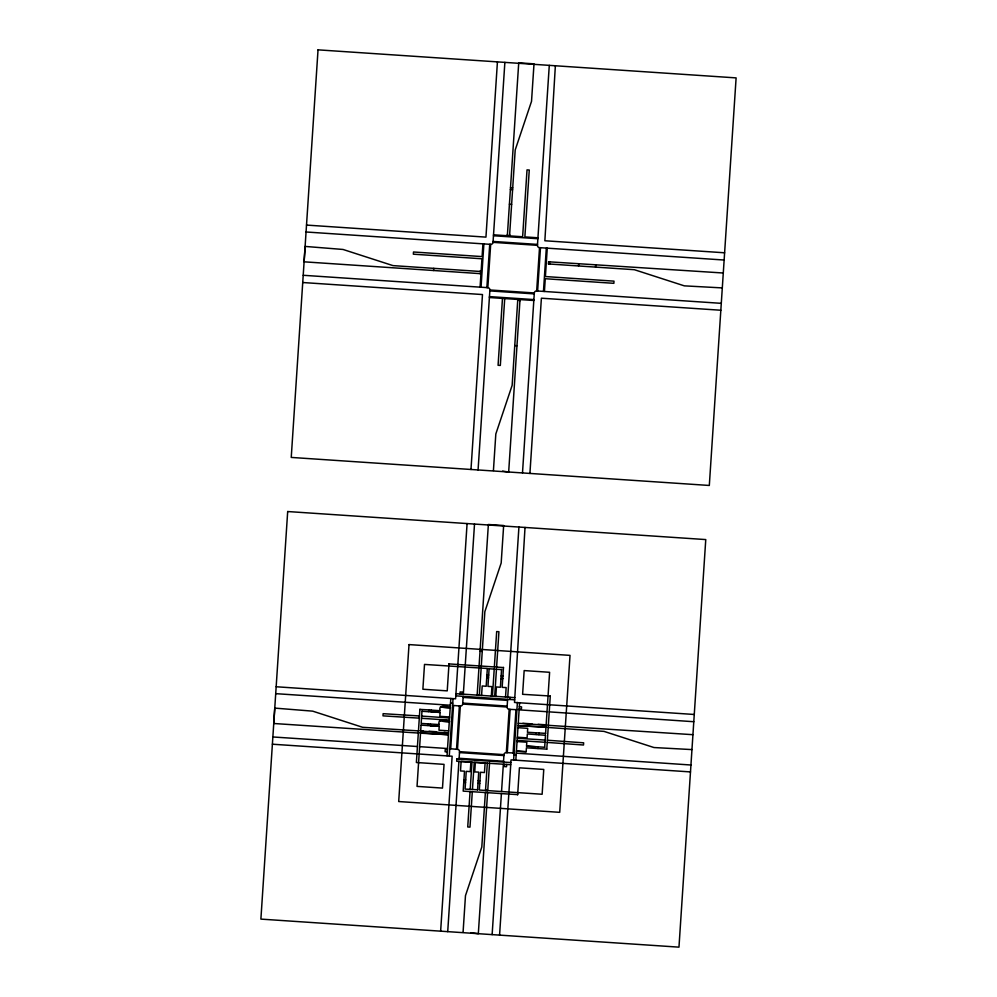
<?xml version="1.0" encoding="UTF-8"?>
<svg xmlns="http://www.w3.org/2000/svg" width="997" height="997" viewBox="0 0 997 997"><rect width="100%" height="100%" fill="white"/><g stroke="black" fill="none" stroke-linecap="round" stroke-linejoin="round"><path stroke-width="1.5" d="M525.02 527.45L514.514 702.449L694.261 714.475M555.366 65.777L544.861 240.763L724.607 252.789M517.717 300.695L517.792 299.436L512.146 385.341L495.821 433.982L493.428 470.497M519.923 300.845L520.01 299.586L508.669 472.005L502.6 471.107M433.608 270.511L433.757 268.355M421.07 725.006L417.033 786.384L442.481 788.091L444.039 764.363L416.385 762.506L419.887 709.253M439.577 720.706C464.328 725.642 435.178 714.139 439.328 724.595L421.17 723.423L421.98 711.135M440.487 706.836C465.238 711.771 436.088 700.268 440.238 710.724L431.389 710.126L431.277 711.758M430.467 724.046L430.355 725.766L439.216 726.265L438.954 730.203L448.7 730.851M431.277 711.808L440.126 712.394L439.864 716.332L449.61 716.98M449.011 663.753L447.229 690.871L422.878 689.239L424.51 664.426L487.346 668.489M480.08 287.148L481.95 258.784L413.344 254.185L413.493 251.992L482.099 256.59L482.934 243.854M450.681 748.897L453.535 705.589M481.04 287.211L483.881 243.916M467.082 523.562L455.604 698.797L276.169 686.759M497.428 61.889L485.95 237.124L306.515 225.085M440.637 931.161L452.14 756.237L272.393 744.211M470.983 469.487L482.486 294.551L302.739 282.525M456.526 749.295L459.38 705.988M486.872 287.61L489.726 244.302M456.85 758.916L456.701 761.222L510.738 764.699M514.078 752.997L506.326 752.635A2.218 2.156 5.3 0 0 503.971 754.642L459.555 751.663A2.218 2.156 5.3 0 0 457.473 749.358L460.327 706.05A2.218 2.156 5.3 0 0 462.683 704.044L507.099 707.023A2.218 2.156 5.3 0 0 509.168 709.328L516.932 709.702M721.292 303.337L536.673 290.95A2.218 2.156 5.3 0 0 534.317 292.956L489.901 289.977A2.218 2.156 5.3 0 0 487.832 287.672L490.674 244.365A2.218 2.156 5.3 0 0 493.029 242.358L537.445 245.337A2.218 2.156 5.3 0 0 539.527 247.642L724.134 260.03M447.715 931.634L458.932 761.222M459.555 751.663L459.069 759.066M462.683 704.044L463.194 696.342M474.51 524.061L465.263 664.849M478.074 469.961L489.901 289.977M493.029 242.358L504.868 62.387M517.667 794.634L463.181 791.12L464.49 771.179L460.502 770.955L461.137 761.421L470.871 762.069L470.248 771.616L466.26 771.342L465.088 789.088L477.563 789.774M502.476 298.402L498.076 365.288L500.32 365.438L504.719 298.552M479.021 666.843L477.139 695.258L479.345 695.408L481.227 667.118M477.551 789.923L478.722 772.127L474.734 771.915L475.357 762.369L485.103 763.029L484.467 772.563L480.492 772.251L479.32 790.035L542.131 794.26L543.764 769.447L519.425 767.815L517.655 794.783M487.334 668.638L486.175 686.285L482.199 685.961L481.576 695.457M489.116 668.613L487.944 686.397L491.932 686.621L491.309 696.118M487.346 762.78L485.514 790.459L487.732 790.609L489.564 762.929M501.566 669.448L500.394 687.232L496.419 686.97L495.796 696.417M503.485 667.404L502.164 687.357L506.152 687.569L505.529 697.065M492.132 934.613L501.416 793.537M503.971 754.642L503.485 762.044M507.099 707.023L507.61 699.321M518.926 527.039L507.747 697.165M522.49 472.939L534.317 292.956M537.445 245.337L549.285 65.366M506.326 752.635L509.168 709.328M536.673 290.95L539.527 247.642M507.274 752.698L510.128 709.39M537.62 291.012L540.474 247.705M499.572 935.111L511.05 759.876L690.485 771.915M529.918 473.438L541.396 298.203L720.831 310.241M513.119 753.084L515.96 709.789M543.465 291.411L546.319 248.103M544.424 291.473L545.259 278.724L613.865 283.322L614.002 281.142L545.396 276.543L547.266 248.166M722.314 287.909L684.316 285.852L634.366 269.701L548.45 263.943L548.599 261.787A18.856 4.212 3.8 0 1 549.995 261.725M526.167 751.738L516.434 751.09L526.167 751.738L526.428 747.812L546.792 749.133M544.686 747.252L526.541 746.13L526.79 742.204L517.057 741.544M545.608 733.381L527.45 732.272L527.712 728.333L517.966 727.685M526.541 746.13L535.389 746.678L535.277 748.361M544.674 747.401L545.484 735.113M545.583 733.53L549.609 672.29L524.16 670.582L522.602 694.311L550.282 696.018M546.78 749.27L550.269 696.168M578.547 265.962L578.696 263.806M595.545 267.096L595.683 264.94M507.448 234.245L507.348 235.741L518.727 62.811L534.006 63.845L531.526 101.333L515.2 149.974L509.554 235.89L509.654 234.382M419.301 718.152L382.998 715.858L383.135 713.678L419.45 715.958M418.316 733.044L273.751 723.498L274.773 708.107L312.684 711.148L362.634 727.299L418.466 730.888M417.431 746.516L272.866 736.97M421.519 718.301L449.398 720.17M421.656 716.108L449.547 717.977M420.672 731.038L448.55 733.057L444.076 732.259M420.535 733.194L448.451 734.727L419.799 732.807M419.65 746.666L447.528 748.535M428.623 711.571L428.735 709.852M427.825 723.722L427.713 725.442M431.389 710.026L419.874 709.403M440.126 712.444L421.968 711.285M439.216 726.314L421.058 725.143M450.382 705.24L275.708 693.663M450.519 703.072L452.738 703.221M450.818 698.473L447.055 755.751M447.317 751.775L445.098 751.775L445.235 749.619L447.466 749.619M453.037 698.623L449.273 755.888M452.588 705.378L460.327 706.05M449.747 748.685L457.473 749.358M455.803 695.844L514.676 699.794M455.941 693.688L514.801 697.638M460.016 693.962L460.14 691.955L462.359 692.105L462.222 694.111M465.125 667.005L463.331 694.186M463.929 779.754L465.699 779.878M463.767 782.346L465.537 782.471M479.083 665.772L488.368 524.497L503.659 525.519L501.179 563.018L484.854 611.66L481.289 665.921M478.921 668.077L481.14 668.227M472.005 762.094L470.21 789.275M470.073 791.444L467.73 826.974L469.973 827.124L472.316 791.593M474.248 762.244L472.453 789.437M463.082 932.17L465.474 895.667L481.8 847.026L485.389 792.465M486.748 677.549L488.518 677.673L486.748 677.599M486.922 674.969L488.692 675.081M477.987 783.306L479.756 783.418M478.161 780.713L479.931 780.825M494.225 668.95L492.431 696.143M494.362 666.794L496.68 631.562L498.924 631.712L496.606 666.943M496.469 669.099L494.674 696.292M487.595 792.615L478.323 933.691L470.721 932.681M501.142 675.916L502.912 676.041M502.737 678.67L500.968 678.658L502.75 678.621M503.348 764.201L501.553 791.381M509.816 699.47L509.966 697.314M504.445 764.275L504.295 766.581L506.513 766.73L506.663 764.425M510.875 762.543L456.838 759.066M517.406 702.486L513.617 760.05L515.823 760.2L519.611 702.636M513.941 755.153L516.159 755.302M519.138 709.852L547.029 711.721M519.213 708.767L521.419 709.066L521.556 706.91L519.35 706.611M518.253 723.311L546.144 725.193M517.131 740.41L545.023 742.279M517.281 738.216L545.16 740.086M517.343 737.219L527.077 737.88L527.338 733.942L545.471 735.263M516.296 753.146L690.933 765.011M536.199 734.49L536.299 732.907M538.966 732.945L538.854 734.664M537.944 748.535L538.056 746.803M545.995 727.349L518.104 725.617L546.742 727.05M549.235 711.87L693.787 721.716M548.213 727.498L604.008 731.387L653.97 747.538L691.968 749.594M548.35 725.33L692.94 734.689M547.228 742.429L583.507 745.008L583.656 742.815L547.378 740.235M723.299 273.004L548.599 261.787M510.501 187.673L512.72 187.822M510.377 189.567L512.595 189.717M509.417 204.235L511.623 204.385M493.527 234.806L522.627 236.763L527.027 169.876L529.27 170.026L524.871 236.912L537.944 237.785M493.465 235.741L537.882 238.719M493.091 241.436L537.508 244.415M306.067 231.989L490.674 244.365M303.213 275.284L487.832 287.672M489.839 290.912L534.255 293.891M489.465 296.608L533.881 299.586M489.402 297.53L533.819 300.508M514.764 345.598L516.969 345.747M480.031 651.253L482.236 651.402M448.999 663.902L503.473 667.554M489.103 668.763L501.553 669.598M477.152 695.108L479.358 695.258M463.119 697.414L507.535 700.393M462.745 703.109L507.161 706.088M522.852 723.274L531.999 723.884M538.081 724.296L546.942 724.894M419.999 730.651L423.015 730.851M429.034 731.25L436.549 731.761M459.492 752.585L503.909 755.564M459.118 758.281L503.535 761.259M485.527 790.309L487.745 790.459M548.45 263.943A18.856 4.212 3.8 0 1 549.846 263.881M479.594 273.44A18.856 4.212 3.8 0 1 480.965 273.689L304.097 261.825L305.119 246.421L343.03 249.462L392.992 265.613L481.115 271.533A18.856 4.212 3.8 0 0 479.744 271.284M287.684 511.536L260.89 919.109L678.969 947.15L705.764 539.576L287.684 511.536M318.031 49.85L291.236 457.424L709.316 485.464L736.11 77.891L318.031 49.85M409.019 644.585L398.7 801.538L559.703 812.331L570.022 655.378L409.019 644.585"/></g></svg>
